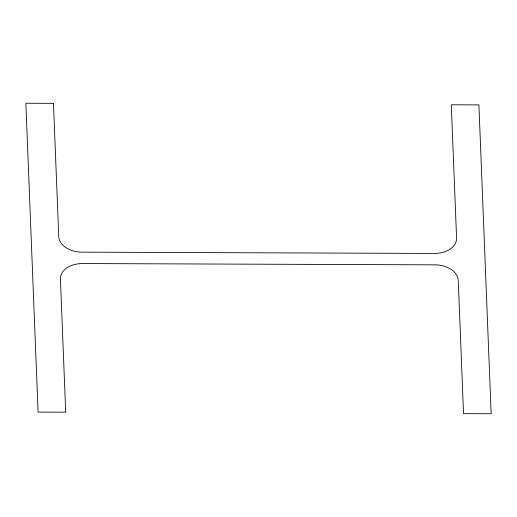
<?xml version="1.0" encoding="UTF-8"?>
<svg xmlns="http://www.w3.org/2000/svg" width="517" height="517" viewBox="0 0 517 517"><rect width="100%" height="100%" fill="white"/><g stroke="black" fill="none" stroke-linecap="round" stroke-linejoin="round"><path stroke-width="0.78" d="M53.464 103.348L25.85 103.245L38.09 412.107L65.704 412.204L60.424 279.025A22.696 15.536 2.4 0 1 82.487 263.554L434.965 264.84A22.696 15.536 2.4 0 1 458.256 280.472L463.536 413.652L491.15 413.755L478.91 104.893L451.296 104.796L456.576 237.975A22.696 15.536 2.4 0 1 434.513 253.446L82.035 252.16A22.696 15.536 2.4 0 1 58.744 236.528L53.464 103.348"/></g></svg>
